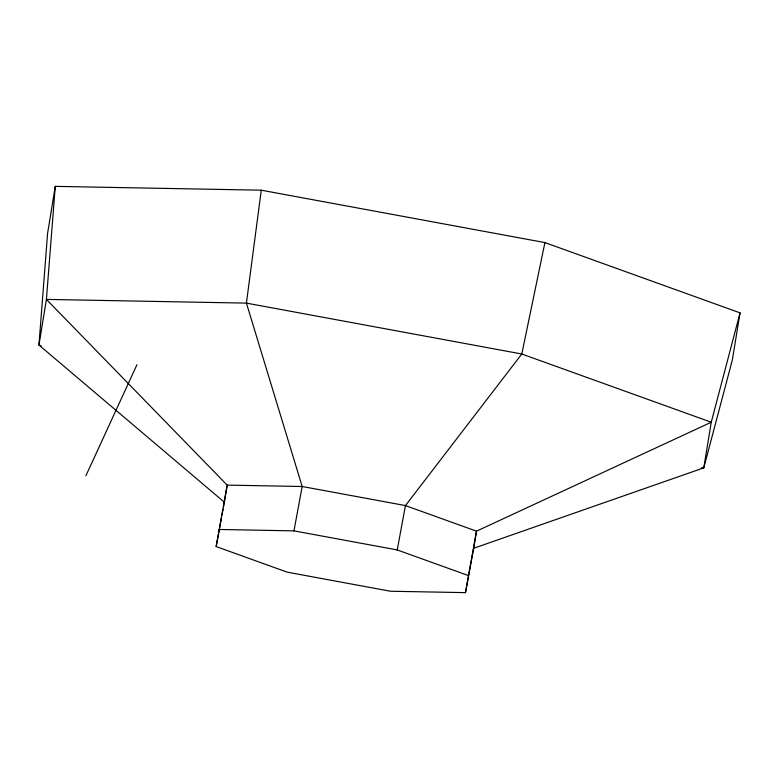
<?xml version="1.0" encoding="UTF-8"?>
<svg xmlns="http://www.w3.org/2000/svg" width="779" height="779" viewBox="0 0 779 779"><rect width="100%" height="100%" fill="white"/><g stroke="black" fill="none" stroke-linecap="round" stroke-linejoin="round"><path stroke-width="1.17" d="M701.363 467.809L703.788 467.858L711.246 422.228L521.794 353.997L246.417 303.119L46.409 299.409L227.176 485.113L216.163 546.576L287.208 572.166L390.474 591.242L465.472 592.634L473.69 548.28L703.788 467.858L732.367 359.869L740.05 312.876L544.92 242.59L261.277 190.193L55.27 186.366L46.409 299.409L38.95 345.029L224.381 502.221L223.515 506.886M261.277 190.193L246.417 303.119L302.184 486.505L293.956 530.859L218.957 529.467M55.27 186.366L47.587 233.359L38.95 345.029L41.229 345.857M224.381 502.221L226.991 486.252M465.472 592.634L476.495 531.171L711.246 422.228L740.05 312.876M473.69 548.28L476.495 531.171L405.45 505.581L302.184 486.505L227.176 485.113M216.163 546.576L219.191 530.236M219.62 527.899L221.567 517.392M222.005 515.065L223.086 509.223M468.267 575.525L397.232 549.935L405.45 505.581L521.794 353.997L544.92 242.59M85.885 475.813L136.958 364.708M293.956 530.859L397.232 549.935"/></g></svg>
